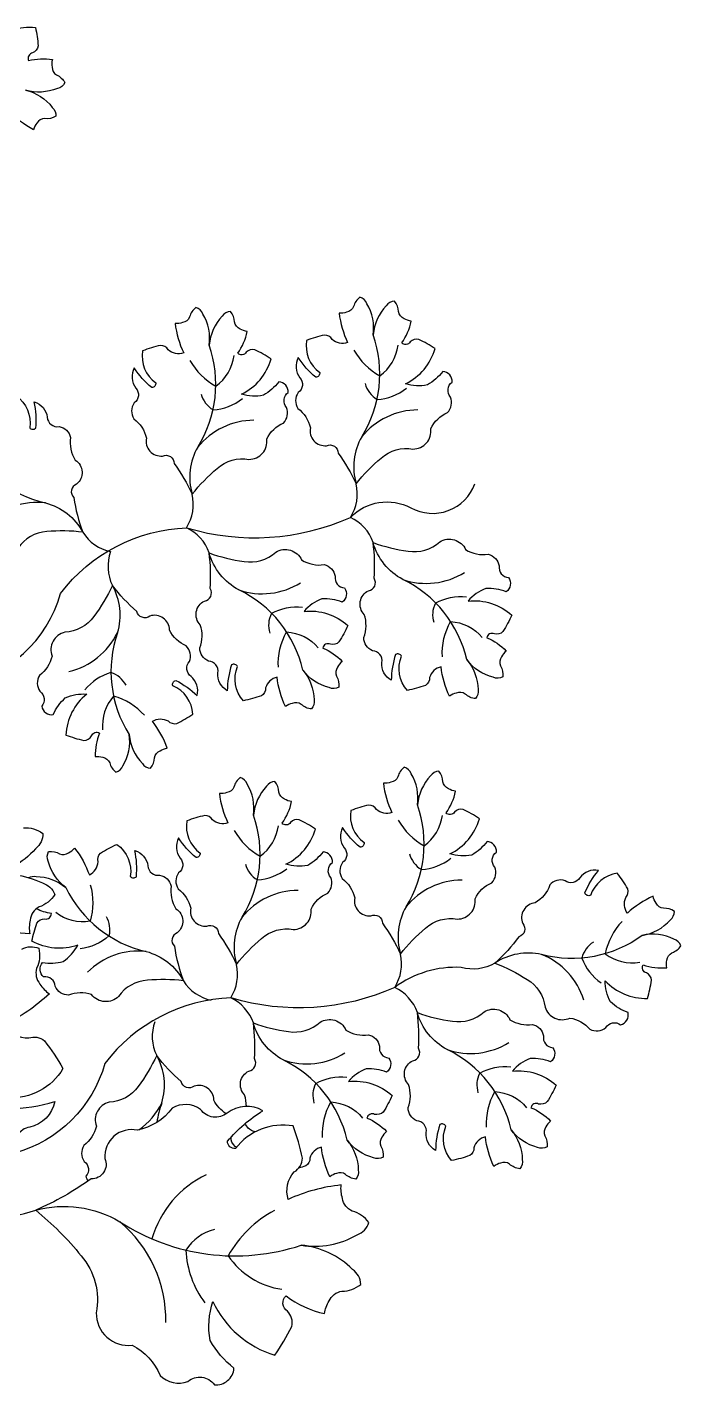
# Model space of a CAD drawing. Extents: x 4.904 to 5.601, y 6.433 to 7.074.
# Drawn here: x 5.355 to 5.601, y 6.494 to 7.005 of the extents above; entities that cross this region are included whole.
import ezdxf

# ---------------------------------------------------------------- set-up
doc = ezdxf.new("R2010")
doc.units = 0
doc.header["$MEASUREMENT"] = 0
doc.layers.add('62', color=62, linetype='CONTINUOUS')
doc.layers.add('63', color=63, linetype='CONTINUOUS')

msp = doc.modelspace()

# ---------------------------------------------------------------- linework, layer by layer
at = {"layer": '62'}
for points in [[(5.416387197423318, 6.879825803811905, 0.1413864367129372), (5.426112653453586, 6.870199914250302, 0.210122964771746), (5.432972543823977, 6.88166146509172, 0.210122964771746)], [(5.478117921818499, 6.883721065812799, 0.1413864367129372), (5.487843377848769, 6.874095176251197, 0.210122964771746), (5.494703268219159, 6.885556727092616, 0.210122964771746)], [(5.482324922075941, 6.871131245121413, 0.1876286218963192), (5.486802932164649, 6.865191099043564, 0.1520058651265381), (5.497849051687361, 6.86939866276478)], [(5.420594197680758, 6.867235983120517, 0.1876286218963192), (5.425072207769468, 6.86129583704267, 0.1520058651265381), (5.43611832729218, 6.865503400763886)], [(5.331802743164723, 6.850297063821381, 0.2279428046577942), (5.361987586441734, 6.826295160896455, -0.2043996860364329), (5.376056418072784, 6.815259831507951, 0.2049975904848279), (5.386498459587349, 6.807939789861296, 0.2049975904848279)], [(5.223272512709995, 6.728742770381338, -0.1841083703680773), (5.265561648324142, 6.746365554288662, 0.09065442908466861), (5.330015665866638, 6.757629160076791, 0.2835782542006574), (5.367689563076813, 6.792240410131946, -0.2251438523393833), (5.415242184739243, 6.816882673275372, 0.1802530025354734), (5.476758811492463, 6.820829346102707, -0.3316125768266109), (5.499505665291577, 6.82443995773438, 0.4605227219911265), (5.523620320057605, 6.833427317956346, 0.4605227219911265)], [(5.520568774035308, 6.767290133983845, 0.2279428046577942), (5.496531806753612, 6.797447062069676, -0.2043996860364329), (5.485294431648815, 6.811355042474094, 0.2049975904848279), (5.476758811492464, 6.82082934610271, 0.2049975904848279)], [(5.458838049640125, 6.76339487198295, 0.2279428046577942), (5.434801082358429, 6.79355180006878, -0.2043996860364329), (5.423563707253631, 6.8074597804732, 0.2049975904848279), (5.415028087097282, 6.816934084101814, 0.2049975904848279)], [(5.508243295202297, 6.781206247821017, -0.1876286218963192), (5.508872847005893, 6.788618506202059, -0.1520058651265381), (5.520463879163921, 6.790935470269479)], [(5.446512570807116, 6.777310985820123, -0.1876286218963192), (5.447142122610711, 6.784723244201165, -0.1520058651265381), (5.45873315476874, 6.787040208268585)], [(5.511382341553861, 6.768308619193625, -0.1413864367129372), (5.514492711452498, 6.781634077682641, -0.210122964771746), (5.526400479974626, 6.775581781225293, -0.210122964771746)], [(5.449651617158679, 6.76441335719273, -0.1413864367129372), (5.452761987057316, 6.777738815681746, -0.210122964771746), (5.464669755579443, 6.771686519224398, -0.210122964771746)], [(5.392348794100298, 6.757670154712412, 0.1876286218963192), (5.386653278774962, 6.762455446235362, 0.1520058651265381), (5.376831310245741, 6.755879027514726)], [(5.399270673621781, 6.746343636266857, 0.1413864367129372), (5.387635093184275, 6.753544713459278, 0.210122964771746), (5.383518771417907, 6.740837190541734, 0.210122964771746)], [(5.494793865499456, 6.706867253309583, 0.1413864367129372), (5.504519321529726, 6.697241363747981, 0.210122964771746), (5.511379211900116, 6.708702914589399, 0.210122964771746)], [(5.433063141104275, 6.702971991308689, 0.1413864367129372), (5.442788597134543, 6.693346101747085, 0.210122964771746), (5.449648487504934, 6.704807652588504, 0.210122964771746)], [(5.499000865756898, 6.694277432618197, 0.1876286218963192), (5.503478875845606, 6.688337286540348, 0.1520058651265381), (5.514524995368318, 6.692544850261564)], [(5.437270141361715, 6.690382170617301, 0.1876286218963192), (5.441748151450424, 6.684442024539454, 0.1520058651265381), (5.452794270973137, 6.68864958826067)], [(5.378860838138341, 6.682573375829461, -0.1413864367129372), (5.378816416969846, 6.668889799118357, -0.210122964771746), (5.365855046406979, 6.672119058587069, -0.210122964771746)], [(5.369679856554114, 6.681506871723133, 0.2279428046577942), (5.399864699831125, 6.657504968798206, -0.2043996860364329), (5.413933531462175, 6.646469639409702, 0.2049975904848279), (5.42437557297674, 6.639149597763047, 0.2049975904848279)], [(5.384810929525201, 6.670707506763295, -0.1876286218963192), (5.385858802273013, 6.663342734364562, -0.1520058651265381), (5.375082020908714, 6.65848667295595)], [(5.579014344745428, 6.668778066227572, 0.1413864367129372), (5.5726906798526, 6.656643260618414, 0.210122964771746), (5.585667091805582, 6.653474984050517, 0.210122964771746)], [(5.586646386282802, 6.663564641649571, -0.2279428046577928), (5.548762461061111, 6.656351853182367, 0.2043996860364349), (5.531175711884834, 6.653124350806482, -0.2049975904848281), (5.518527424471969, 6.651499522747193, 0.1730102318134612), (5.49343475517342, 6.643975533599494, 0.1730102318134612)], [(5.568228954391492, 6.661039992105378, 0.1876286218963192), (5.563876578528316, 6.655007187274586, 0.1520058651265381), (5.571159211206142, 6.645696783939714)], [(5.49343475517342, 6.643975533599494, -0.1802530025354734), (5.431918128420199, 6.640028860772156, 0.2251438523393833), (5.38436550675777, 6.61538659762873, -0.2626849896690132), (5.350381071132896, 6.581636454637342, -0.09065442908466861)], [(5.537244717716264, 6.590436321480629, 0.2279428046577942), (5.513207750434568, 6.620593249566459, -0.2043996860364329), (5.501970375329772, 6.634501229970878, 0.2049975904848279), (5.49343475517342, 6.643975533599494, 0.2049975904848279)], [(5.475513993321082, 6.586541059479734, 0.2279428046577942), (5.451477026039385, 6.616697987565564, -0.2043996860364329), (5.440239650934588, 6.630605967969983, 0.2049975904848279), (5.431704030778238, 6.640080271598598, 0.2049975904848279)], [(5.463188514488073, 6.600457173316907, -0.1876286218963192), (5.463818066291668, 6.607869431697948, -0.1520058651265381), (5.475409098449696, 6.610186395765369)], [(5.524919238883254, 6.604352435317801, -0.1876286218963192), (5.52554879068685, 6.611764693698842, -0.1520058651265381), (5.537139822844877, 6.614081657766262)], [(5.528058285234818, 6.591454806690409, -0.1413864367129372), (5.531168655133454, 6.604780265179425, -0.210122964771746), (5.543076423655583, 6.598727968722077, -0.210122964771746)], [(5.466327560839636, 6.587559544689514, -0.1413864367129372), (5.469437930738272, 6.60088500317853, -0.210122964771746), (5.4813456992604, 6.594832706721181, -0.210122964771746)], [(5.358309205145781, 6.560146440933713, -0.2043996860364353), (5.389945943944828, 6.555833457178367, 0.2279428046577944), (5.458240126500584, 6.546984562808055, 0.2279428046577944)], [(5.425585156732559, 6.552952487740199, 0.1876286218963192), (5.414842271984443, 6.545138999480566, 0.152005865126538), (5.422016635095328, 6.525287920390205)]]:
    msp.add_lwpolyline(points, format="xyb", dxfattribs=at)
for centre, radius, start, end in [((5.443354858293568, 6.874780854166062), 0.04449380323614033, 327.9177198043942, 19.28079057527282), ((5.381624133898385, 6.870885592165166), 0.04449380323614033, 327.9177198043942, 19.28079057527282), ((5.502133507192571, 6.834168872434888), 0.02706773419064479, 90.01600102915626, 141.1485100938255), ((5.440402782797388, 6.830273610433992), 0.02706773419064479, 90.01600102915626, 141.1485100938255), ((5.50080737373875, 6.839796456851555), 0.0227831590405553, 150.114544286388, 196.3230004717691), ((5.439076649343568, 6.83590119485066), 0.0227831590405553, 150.114544286388, 196.3230004717691), ((5.463172609887245, 6.829662482348683), 0.01620522045507504, 326.9698917134422, 13.30986666352158), ((5.359139579496014, 6.799377674188881), 0.02706773419064479, 83.96028596669136, 135.0927950313617), ((5.401441885492063, 6.825767220347788), 0.01620522045507504, 326.9698917134422, 13.30986666352158), ((5.401718863582515, 6.802376654754045), 0.01620522045507504, 159.9223847756042, 206.2623597256836), ((5.505340717980629, 6.823041305899292), 0.02706773419064479, 251.0077929045293, 302.1403019691997), ((5.367313129522901, 6.78406495485473), 0.0227831590405553, 343.06703734855, 29.27549353393115), ((5.443609993585446, 6.819146043898396), 0.02706773419064479, 251.0077929045293, 302.1403019691997), ((5.364759353798862, 6.789252108781055), 0.02706773419064479, 282.9684940913183, 334.1010031559875), ((5.431145347862455, 6.762848275371601), 0.04449380323614033, 160.8702128665562, 212.2332836374349), ((5.460030801974525, 6.697927041662846), 0.04449380323614033, 327.9177198043942, 19.28079057527282), ((5.398300077579342, 6.69403177966195), 0.04449380323614033, 327.9177198043942, 19.28079057527282), ((5.518809450873528, 6.657315059931672), 0.02706773419064479, 90.01600102915626, 141.1485100938255), ((5.457078726478345, 6.653419797930776), 0.02706773419064479, 90.01600102915626, 141.1485100938255), ((5.517483317419707, 6.662942644348339), 0.0227831590405553, 150.114544286388, 196.3230004717691), ((5.455752593024525, 6.659047382347444), 0.0227831590405553, 150.114544286388, 196.3230004717691), ((5.397016692885405, 6.630587482090632), 0.02706773419064479, 83.96028596669136, 135.0927950313617), ((5.479848553568202, 6.652808669845466), 0.01620522045507504, 326.9698917134422, 13.30986666352158), ((5.538766934840434, 6.631197297138042), 0.02706773419064479, 17.19637734170638, 68.32888640637562), ((5.41811782917302, 6.648913407844572), 0.01620522045507504, 326.9698917134422, 13.30986666352158), ((5.418394807263471, 6.625522842250829), 0.01620522045507504, 159.9223847756042, 206.2623597256836), ((5.522016661661586, 6.646187493396076), 0.02706773419064479, 251.0077929045293, 302.1403019691997), ((5.383989073203858, 6.607211142351514), 0.0227831590405553, 343.06703734855, 29.27549353393115), ((5.460285937266403, 6.64229223139518), 0.02706773419064479, 251.0077929045293, 302.1403019691997), ((5.381435297479818, 6.612398296277838), 0.02706773419064479, 305.4219098812198, 334.1010031559875), ((5.447821291543412, 6.585994462868385), 0.04449380323614033, 160.8702128665562, 170.6487373789969), ((5.320381546897852, 6.68575239745018), 0.1312073304834304, 227.030456244267, 286.80208358854), ((5.438824157886279, 6.53893491077609), 0.03819184389933927, 115.3011106397782, 164.1678200306802), ((5.46902977732876, 6.521246127016537), 0.04406990546715955, 118.2178321216565, 150.4078539412012), ((5.358984418516858, 6.518716354208301), 0.04833523962615141, 359.0340486382894, 50.16655770295979), ((5.455163216735267, 6.559743438067594), 0.02963262972257164, 214.383913145749, 261.850020102393)]:
    msp.add_arc(centre, radius, start, end, dxfattribs=at)
at = {"layer": '63'}
for points in [[(5.341845449486263, 6.999676470474559, -0.2129696122085104), (5.358237345144927, 7.005149290388579, -0.03433418913963267), (5.359238440025718, 6.998178568217154, -0.263361124047625), (5.357145486058494, 6.995542801683964, 0.4961733732722903), (5.355660516522513, 6.992695973147471, -0.105188829234163), (5.36457772588718, 6.993041321231229, 0.1018354407082667), (5.364460337625711, 6.990201502600365, 0.2548810045278109), (5.366143603987589, 6.987258064332628, -0.1744881383592944), (5.369277707976373, 6.984411872749006, -0.2361518438993939), (5.366485113222033, 6.982177833219405, -0.172045804718615), (5.354509347026557, 6.981600461890355, -0.1720458047186181), (5.364565627821933, 6.975071790495281, -0.2361518438993874), (5.365853568481712, 6.971735516085301, -0.174488138359288), (5.361712657766843, 6.970854452639984, 0.2548810045278096), (5.358776297938959, 6.969158868539386, 0.1018354407082642), (5.357447865398513, 6.966646177383351, -0.08115707204633878), (5.348295906053433, 6.973718865341725, 0.2683901017028241)], [(5.3509990044461, 6.866592275437856, -0.2816703646801006), (5.356047897977347, 6.854540777277344, 0.447648090788793), (5.358341217721385, 6.854407291182515, 0.08047336285184804), (5.35774328230799, 6.864245297358637, -0.299054732626132), (5.362670048450264, 6.858478043209979, 0.4445358973400594), (5.367085784077505, 6.854993407197489, -0.3028472262875131), (5.371442242119105, 6.850873815008142, 0.1775881189196616), (5.373212346785431, 6.842383285191452, -0.5077713489282268), (5.373705174872701, 6.833303202180826, 0.5541101838924969), (5.372658544432579, 6.82826116659685, 0.05360560279891149), (5.376056418072784, 6.815259831507951, 0.05303807838268959), (5.362476022614876, 6.815455605879708, 0.2299676780149515), (5.351657452533247, 6.809380001185729, -0.453009155801419)], [(5.35371326417967, 6.704022248360698, -0.1744881383592944), (5.360981707718678, 6.701942952028515, -0.2361518438993939), (5.358276617050966, 6.696158024498635, -0.172045804718615), (5.339558062438745, 6.685765256137297, -0.1720458047186181), (5.360821422882743, 6.683262572854955, -0.2361518438993874), (5.365521346391829, 6.678938960816938, -0.174488138359288), (5.359587702079675, 6.674254346649941, 0.2548810045278096), (5.356226706598808, 6.669217904914926, 0.1018354407082642), (5.356086272260385, 6.664144412784899, -0.05521114289692754), (5.342138992685034, 6.666218500446256, 0.2683901017028241)], [(5.355674086481002, 6.685268379764596, -0.1823380578218932), (5.358457857692478, 6.685728136364173, -0.172045804718615), (5.369679856554114, 6.681506871723133, -0.1720458047186181), (5.363039057214189, 6.691489462456359, -0.2361518438993874), (5.363180445641077, 6.695062910006632, -0.174488138359288), (5.367331070206619, 6.694228805661178, 0.2548810045278096), (5.370699151557704, 6.694620267656124, 0.1018354407082642), (5.372915443909283, 6.696399705228073, -0.08115707204633878), (5.378510305571916, 6.686276524019255, 0.2683901017028241), (5.381791103723122, 6.69122337856404, -0.2633611240475965), (5.382670983212635, 6.694471998826604, -0.03433418913963283), (5.388876117835491, 6.697802083339607, -0.2816703646801006), (5.393925011366738, 6.685750585179095, 0.447648090788793), (5.396218331110776, 6.685617099084266, 0.08047336285184804)], [(5.396218331110776, 6.685617099084266, 0.08047336285184804), (5.395620395697382, 6.695455105260388, -0.299054732626132), (5.400547161839655, 6.689687851111731, 0.4445358973400594), (5.404962897466897, 6.68620321509924, -0.3028472262875131), (5.409319355508496, 6.682083622909893, 0.1775881189196616), (5.411089460174822, 6.673593093093203, -0.5077713489282268), (5.411582288262093, 6.664513010082577, 0.5541101838924969), (5.41053565782197, 6.659470974498601, 0.05360560279891149), (5.413933531462175, 6.646469639409702, 0.05303807838268959), (5.400353136004267, 6.646665413781459, 0.2299676780149515), (5.389534565922638, 6.64058980908748, -0.453009155801419), (5.37936397734257, 6.641261014223122, 0.1775881189196565), (5.370692934509312, 6.641072909779657, -0.3028472262875298), (5.365697832592219, 6.64438934209656, 0.4445358973400413), (5.361308011572223, 6.647906568373278, -0.4200628682774436), (5.360934121418216, 6.653293681683087, 0.1027662192553072), (5.368637755852843, 6.653765743840557, 0.1249756271620583), (5.374132991945153, 6.659890073337702, -0.2129696122085104), (5.356915073920406, 6.661369701665662, -0.03433418913963267), (5.358761693835617, 6.668165520486107, -0.263361124047625), (5.361728593285393, 6.669754617456499, 0.4961733732722903), (5.364221141166142, 6.671778665949285, -0.07000139340616839), (5.358511857269687, 6.673541129446726, 0.1018354407082667)], [(5.353096138801984, 6.658355088171694, -0.2361518438993757), (5.359473511933012, 6.658689773089458, -0.1744881383592802), (5.358671098239407, 6.651172467921974, 0.2548810045278265), (5.3599195967035, 6.645247665177767, 0.1018354407082649), (5.363447236284548, 6.641598582665261, -0.08115707204633917), (5.346364176523579, 6.629989641195737, 0.2683901017028146), (5.355698604003575, 6.624967192677454, -0.263361124047613), (5.361619503459194, 6.623935441435029, -0.034334189139631), (5.368558678668981, 6.613447863217406, -0.2816703646801013), (5.34795720436278, 6.602493471943595, 0.4476480907887236)], [(5.437612973534335, 6.599194007320834, 0.08789902130899625), (5.436931824045376, 6.603535157814401, -0.5077713489282268), (5.438486773087548, 6.612494673453079, 0.5541101838924969), (5.440636910686737, 6.617173825770841, 0.05360560279891149), (5.440239650934588, 6.630605967969983, 0.05303807838268959), (5.453430628716067, 6.627371223224818, 0.2299676780149515), (5.465335738512682, 6.630867334169738, -0.453009155801419), (5.475097103181279, 6.627933540004193, 0.1775881189196565), (5.483589684464418, 6.626173304154332, -0.3028472262875298), (5.487714336909843, 6.621821636809602, 0.4445358973400413), (5.491204102499128, 6.617409953978633, -0.4200628682774436), (5.490360995338303, 6.612076104151786, 0.1027662192553072), (5.482747560799552, 6.613342769343163, 0.1249756271620583), (5.476019418078113, 6.608605984883239, -0.2129696122085104), (5.492467599231795, 6.603304726746581, -0.03433418913963267), (5.48914472852206, 6.597095726118627, -0.263361124047625), (5.485897133041841, 6.596212071704693, 0.4961733732722903), (5.483014328475197, 6.594798209947126, -0.105188829234163), (5.490403056396311, 6.589793952973308, 0.1018354407082667), (5.488626195782086, 6.587575594071384, 0.2548810045278109), (5.48823864840681, 6.584207060041137, -0.1744881383592944), (5.489077576009277, 6.580057407667624, -0.2361518438993939), (5.485504295192734, 6.579911866306085, -0.172045804718615), (5.475513993321082, 6.586541059479734, -0.1720458047186181), (5.479748297222272, 6.575323974114424, -0.2361518438993874), (5.478809542722419, 6.571873139712309, -0.174488138359288), (5.474951484330165, 6.573616355070531, 0.2548810045278096), (5.471581356108245, 6.573989785450699, 0.1018354407082642), (5.469022605937909, 6.572752390030496, -0.08115707204633878), (5.465839139517342, 6.583872049034246, 0.2683901017028241), (5.461533013985881, 6.579786429215479, -0.2633611240475965), (5.459947366193803, 6.576817684934493, -0.01359188383691224), (5.457288054248169, 6.575971858757351, -0.2816703646801006)], [(5.430014083103003, 6.596454615597763, -0.140065914486193), (5.425375141054883, 6.601590174170587, 0.5077713489282268), (5.417930363155525, 6.606811866332396, -0.5541101838924969), (5.413097938971365, 6.608590976956441, -0.05360560279891149), (5.403862333238393, 6.618352321439336, -0.05303807838268959), (5.396844280664594, 6.606724234474185, -0.2299676780149515), (5.385965283339204, 6.600757506040376, 0.453009155801419), (5.381154516285275, 6.591771522023477, -0.1775881189196565), (5.376407804098347, 6.584512659129588, 0.3028472262875298), (5.376579708641031, 6.578519311542224, -0.4445358973400413), (5.377242210583234, 6.572933391703396, 0.132420092724567), (5.37803037593035, 6.571129917577768, -0.1027662192553072)], [(5.348095981483635, 6.598393674810922, 0.08047336285184782), (5.365491520764281, 6.601070478465288, -0.2990547326261498), (5.356044445629804, 6.591363956793132, 0.4445358973400735), (5.350572428355109, 6.582940514626685, -0.302847226287535)], [(5.441060543757624, 6.589683057295198, 0.06645151050785239), (5.440076032482494, 6.589872658009269, -0.1966975875028096), (5.437177261112545, 6.59276233091279, 0.1775881189196616)], [(5.433868225511164, 6.5837661164689, 0.01988486331478412), (5.433456385212943, 6.584129510302325, -0.2768544380593153), (5.431913534859094, 6.587707936664986, 0.3028472262875131)]]:
    msp.add_lwpolyline(points, format="xyb", dxfattribs=at)
for points in [[(5.46371132842128, 6.873572327949046, -0.08047336285184804), (5.457163611286323, 6.880939233174487, 0.299054732626132), (5.457772283722083, 6.873378561054772, -0.4445358973400594), (5.457124505795861, 6.867790914588905, 0.3028472262875131), (5.45696839734287, 6.861797134760979, -0.1775881189196616), (5.461734223808296, 6.854550807056594, 0.5077713489282268), (5.467819172487423, 6.847793278915635, -0.5541101838924969), (5.472129866344376, 6.844976281120131, -0.05360560279891149), (5.47894254584474, 6.833393204784633, -0.05303807838268959), (5.488388388010687, 6.843152381705554, -0.2299676780149515), (5.500327983695458, 6.846528842262527, 0.453009155801419), (5.5070304928844, 6.854207889011395, -0.1775881189196565), (5.51328345476175, 6.860218116532735, 0.3028472262875298), (5.514459291477801, 6.86609750208668, -0.4445358973400413), (5.515065691323927, 6.871689790392538, 0.4200628682774436), (5.511513078392356, 6.875756696466992, -0.1027662192553072), (5.505741708062538, 6.870632234475819, -0.1249756271620583), (5.497524604575706, 6.871061468428989, 0.2129696122085104), (5.508628130900682, 6.884303738032288, 0.03433418913963267), (5.502510369649337, 6.887791739727113, 0.263361124047625), (5.499290649453061, 6.886811370723071, -0.4961733732722903), (5.496097568335882, 6.886474027843954, 0.105188829234163), (5.499689440856801, 6.894643136727162, -0.1018354407082667), (5.49700447300774, 6.895575497982058, -0.2548810045278109), (5.494883538214192, 6.898221031970222, 0.1744881383592944), (5.493385201090253, 6.902180627935244, 0.2361518438993939), (5.490282602384761, 6.90040203316564, 0.172045804718615), (5.485353080161259, 6.889472616700506, 0.1720458047186181), (5.482967761030634, 6.901222620371374, 0.2361518438993874), (5.480336371869377, 6.903644460408169, 0.174488138359288), (5.477997935097981, 6.900115278093611, -0.2548810045278096), (5.475343537969103, 6.898005446260689, -0.1018354407082642), (5.472518721897973, 6.897691178819779, 0.08115707204633878), (5.475741826019705, 6.886582944278186, -0.2683901017028241), (5.469921770498779, 6.887749974753169, 0.2633611240475965), (5.466999305109832, 6.889419381107778, 0.03433418913963283), (5.460260759450893, 6.887373614514555, 0.2816703646801006), (5.465235300243193, 6.875291235704549, -0.447648090788793)], [(5.401980604026098, 6.869677065948149, -0.08047336285184804), (5.395432886891141, 6.877043971173591, 0.299054732626132), (5.3960415593269, 6.869483299053877, -0.4445358973400594), (5.395393781400677, 6.86389565258801, 0.3028472262875131), (5.395237672947689, 6.857901872760085, -0.1775881189196616), (5.400003499413114, 6.8506555450557, 0.5077713489282268), (5.406088448092242, 6.843898016914741, -0.5541101838924969), (5.410399141949195, 6.841081019119237, -0.05360560279891149), (5.417211821449558, 6.829497942783736, -0.05303807838268959), (5.426657663615504, 6.839257119704659, -0.2299676780149515), (5.438597259300275, 6.842633580261632, 0.453009155801419), (5.445299768489219, 6.850312627010501, -0.1775881189196565), (5.451552730366568, 6.85632285453184, 0.3028472262875298), (5.452728567082619, 6.862202240085784, -0.4445358973400413), (5.453334966928745, 6.867794528391642, 0.4200628682774436), (5.449782353997173, 6.871861434466096, -0.1027662192553072), (5.444010983667356, 6.866736972474923, -0.1249756271620583), (5.435793880180524, 6.867166206428093, 0.2129696122085104), (5.446897406505499, 6.880408476031392, 0.03433418913963267), (5.440779645254155, 6.883896477726219, 0.263361124047625), (5.437559925057879, 6.882916108722176, -0.4961733732722903), (5.434366843940699, 6.882578765843057, 0.105188829234163), (5.43795871646162, 6.890747874726268, -0.1018354407082667), (5.435273748612557, 6.891680235981163, -0.2548810045278109), (5.43315281381901, 6.894325769969329, 0.1744881383592944), (5.431654476695071, 6.898285365934349, 0.2361518438993939), (5.428551877989579, 6.896506771164745, 0.172045804718615), (5.423622355766077, 6.885577354699611, 0.1720458047186181), (5.421237036635451, 6.897327358370478, 0.2361518438993874), (5.418605647474195, 6.899749198407274, 0.174488138359288), (5.4162672107028, 6.896220016092717, -0.2548810045278096), (5.413612813573922, 6.894110184259795, -0.1018354407082642), (5.410787997502791, 6.893795916818885, 0.08115707204633878), (5.414011101624523, 6.882687682277291, -0.2683901017028241), (5.408191046103597, 6.883854712752275, 0.2633611240475965), (5.405268580714651, 6.885524119106885, 0.03433418913963283), (5.398530035055711, 6.88347835251366, 0.2816703646801006), (5.403504575848012, 6.871395973703654, -0.447648090788793)], [(5.493784258826301, 6.769232901538973, 0.08047336285184804), (5.492161859556072, 6.759511188064074, -0.299054732626132), (5.488653138910486, 6.766236002148279, 0.4445358973400594), (5.48513081319672, 6.77062173251338, -0.3028472262875131), (5.481808577854886, 6.775612976727824, 0.1775881189196616), (5.481986604759602, 6.784284232318513, -0.5077713489282268), (5.483541553801775, 6.79324374795719, 0.5541101838924969), (5.485691691400962, 6.797922900274951, 0.05360560279891149), (5.485294431648815, 6.811355042474094, 0.05303807838268959), (5.498485409430292, 6.808120297728928, 0.2299676780149515), (5.510390519226907, 6.81161640867385, -0.453009155801419), (5.520151883895504, 6.808682614508306, 0.1775881189196565), (5.528644465178642, 6.806922378658443, -0.3028472262875298), (5.532769117624068, 6.802570711313713, 0.4445358973400413), (5.536258883213353, 6.798159028482744, -0.4200628682774436), (5.535415776052529, 6.792825178655898, 0.1027662192553072), (5.527802341513778, 6.794091843847275, 0.1249756271620583), (5.521074198792339, 6.789355059387351, -0.2129696122085104), (5.537522379946021, 6.784053801250693, -0.03433418913963267), (5.534199509236285, 6.777844800622739, -0.263361124047625), (5.530951913756066, 6.776961146208805, 0.4961733732722903), (5.528069109189422, 6.775547284451237, -0.105188829234163), (5.535457837110537, 6.77054302747742, 0.1018354407082667), (5.533680976496311, 6.768324668575494, 0.2548810045278109), (5.533293429121036, 6.764956134545249, -0.1744881383592944), (5.534132356723504, 6.760806482171736, -0.2361518438993939), (5.530559075906959, 6.760660940810195, -0.172045804718615), (5.520568774035308, 6.767290133983845, -0.1720458047186181), (5.524803077936498, 6.756073048618536, -0.2361518438993874), (5.523864323436645, 6.752622214216422, -0.174488138359288), (5.52000626504439, 6.754365429574641, 0.2548810045278096), (5.516636136822469, 6.754738859954809, 0.1018354407082642), (5.514077386652135, 6.753501464534608, -0.08115707204633878), (5.510893920231567, 6.764621123538356, 0.2683901017028241), (5.506587794700105, 6.760535503719589, -0.2633611240475965), (5.505002146908029, 6.757566759438605, -0.03433418913963283), (5.498208478802954, 6.755712242728069, -0.2816703646801006), (5.495989307928917, 6.768588780090052, 0.447648090788793)], [(5.432053534431119, 6.765337639538077, 0.08047336285184804), (5.43043113516089, 6.755615926063181, -0.299054732626132), (5.426922414515304, 6.762340740147385, 0.4445358973400594), (5.423400088801538, 6.766726470512485, -0.3028472262875131), (5.420077853459704, 6.77171771472693, 0.1775881189196616), (5.42025588036442, 6.780388970317618, -0.5077713489282268), (5.421810829406591, 6.789348485956295, 0.5541101838924969), (5.42396096700578, 6.794027638274057, 0.05360560279891149), (5.423563707253631, 6.8074597804732, 0.05303807838268959), (5.43675468503511, 6.804225035728034, 0.2299676780149515), (5.448659794831725, 6.807721146672955, -0.453009155801419), (5.458421159500322, 6.804787352507409, 0.1775881189196565), (5.466913740783461, 6.803027116657549, -0.3028472262875298), (5.471038393228886, 6.798675449312818, 0.4445358973400413), (5.474528158818171, 6.794263766481849, -0.4200628682774436), (5.473685051657347, 6.788929916655002, 0.1027662192553072), (5.466071617118596, 6.790196581846379, 0.1249756271620583), (5.459343474397156, 6.785459797386455, -0.2129696122085104), (5.475791655550839, 6.780158539249797, -0.03433418913963267), (5.472468784841103, 6.773949538621843, -0.263361124047625), (5.469221189360884, 6.773065884207909, 0.4961733732722903), (5.46633838479424, 6.771652022450342, -0.105188829234163), (5.473727112715355, 6.766647765476525, 0.1018354407082667), (5.471950252101129, 6.7644294065746, 0.2548810045278109), (5.471562704725853, 6.761060872544353, -0.1744881383592944), (5.47240163232832, 6.75691122017084, -0.2361518438993939), (5.468828351511777, 6.756765678809301, -0.172045804718615), (5.458838049640125, 6.76339487198295, -0.1720458047186181), (5.463072353541316, 6.75217778661764, -0.2361518438993874), (5.462133599041462, 6.748726952215526, -0.174488138359288), (5.458275540649209, 6.750470167573747, 0.2548810045278096), (5.454905412427288, 6.750843597953915, 0.1018354407082642), (5.452346662256953, 6.749606202533712, -0.08115707204633878), (5.449163195836385, 6.760725861537463, 0.2683901017028241), (5.444857070304924, 6.756640241718695, -0.2633611240475965), (5.443271422512846, 6.753671497437709, -0.03433418913963283), (5.436477754407772, 6.751816980727175, -0.2816703646801006), (5.434258583533734, 6.764693518089157, 0.447648090788793)], [(5.411035939917611, 6.759463290322056, -0.08047336285184804), (5.419068299361242, 6.753751452259893, 0.299054732626132), (5.416780441531986, 6.760983322805541, -0.4445358973400594), (5.416159305292588, 6.766573993520342, 0.3028472262875131), (5.41496797751489, 6.772450259732897, -0.1775881189196616), (5.408699197373926, 6.778443986673803, 0.5077713489282268), (5.401254419474569, 6.783665678835612, -0.5541101838924969), (5.396421995290408, 6.785444789459657, -0.05360560279891149), (5.387186389557437, 6.795206133942552, -0.05303807838268959), (5.380168336983638, 6.783578046977401, -0.2299676780149515), (5.369289339658248, 6.777611318543592, 0.453009155801419), (5.364478572604318, 6.768625334526694, -0.1775881189196565), (5.35973186041739, 6.761366471632805, 0.3028472262875298), (5.359903764960074, 6.75537312404544, -0.4445358973400413), (5.360566266902278, 6.749787204206612, 0.4200628682774436), (5.364940056869751, 6.746620069068916, -0.1027662192553072), (5.36941596921511, 6.752907758219911, -0.1249756271620583), (5.377520208581683, 6.754331252438067, 0.2129696122085104), (5.36966736065953, 6.738937137308986, 0.03433418913963267), (5.376411274542287, 6.736909137285926, 0.263361124047625), (5.379329330054218, 6.738586240012554, -0.4961733732722903), (5.382365554138592, 6.739630706646032, 0.105188829234163), (5.380696121520561, 6.730864357184249, -0.1018354407082667), (5.383521756034412, 6.730557535649367, -0.2548810045278109), (5.386181704415348, 6.728454706818537, 0.1744881383592944), (5.388529434240255, 6.724931699720556, 0.2361518438993939), (5.391154431493267, 6.727360466383589, 0.172045804718615), (5.39350877515589, 6.739116715765878, 0.1720458047186181), (5.398467084782318, 6.72820032903451, 0.2361518438993874), (5.401574360206619, 6.726429917353761, 0.174488138359288), (5.403062256595154, 6.730393448441085, -0.2548810045278096), (5.405176211706892, 6.733044562973987, -0.1018354407082642), (5.407858712989209, 6.733983997234859, 0.08115707204633878), (5.402227782871314, 6.744087160146439, -0.2683901017028241), (5.408161336146315, 6.744254348450301, 0.2633611240475965), (5.411383628927292, 6.7432824684371, 0.03433418913963283), (5.41749217628889, 6.746786581403694, 0.2816703646801006), (5.409936024927202, 6.757446530296725, -0.447648090788793)], [(5.418656547707055, 6.692823253444933, -0.08047336285184804), (5.412108830572097, 6.700190158670375, 0.299054732626132), (5.412717503007856, 6.69262948655066, -0.4445358973400594), (5.412069725081634, 6.687041840084794, 0.3028472262875131), (5.411913616628645, 6.681048060256868, -0.1775881189196616), (5.416679443094071, 6.673801732552484, 0.5077713489282268), (5.422764391773199, 6.667044204411525, -0.5541101838924969), (5.427075085630152, 6.664227206616021, -0.05360560279891149), (5.433887765130515, 6.65264413028052, -0.05303807838268959), (5.44333360729646, 6.662403307201442, -0.2299676780149515), (5.455273202981232, 6.665779767758416, 0.453009155801419), (5.461975712170176, 6.673458814507285, -0.1775881189196565), (5.468228674047524, 6.679469042028623, 0.3028472262875298), (5.469404510763575, 6.685348427582568, -0.4445358973400413), (5.470010910609702, 6.690940715888426, 0.4200628682774436), (5.46645829767813, 6.69500762196288, -0.1027662192553072), (5.460686927348313, 6.689883159971707, -0.1249756271620583), (5.452469823861481, 6.690312393924877, 0.2129696122085104), (5.463573350186456, 6.703554663528176, 0.03433418913963267), (5.457455588935112, 6.707042665223002, 0.263361124047625), (5.454235868738836, 6.70606229621896, -0.4961733732722903), (5.451042787621656, 6.705724953339841, 0.105188829234163), (5.454634660142577, 6.713894062223051, -0.1018354407082667), (5.451949692293514, 6.714826423477946, -0.2548810045278109), (5.449828757499967, 6.717471957466112, 0.1744881383592944), (5.448330420376028, 6.721431553431133, 0.2361518438993939), (5.445227821670536, 6.719652958661529, 0.172045804718615), (5.440298299447034, 6.708723542196394, 0.1720458047186181), (5.437912980316407, 6.720473545867262, 0.2361518438993874), (5.435281591155152, 6.722895385904057, 0.174488138359288), (5.432943154383757, 6.719366203589501, -0.2548810045278096), (5.430288757254878, 6.717256371756579, -0.1018354407082642), (5.427463941183747, 6.716942104315669, 0.08115707204633878), (5.43068704530548, 6.705833869774075, -0.2683901017028241), (5.424866989784554, 6.707000900249059, 0.2633611240475965), (5.421944524395608, 6.708670306603668, 0.03433418913963283), (5.415205978736668, 6.706624540010444, 0.2816703646801006), (5.420180519528969, 6.694542161200438, -0.447648090788793)], [(5.480387272102237, 6.69671851544583, -0.08047336285184804), (5.47383955496728, 6.704085420671271, 0.299054732626132), (5.474448227403039, 6.696524748551556, -0.4445358973400594), (5.473800449476817, 6.690937102085689, 0.3028472262875131), (5.473644341023826, 6.684943322257762, -0.1775881189196616), (5.478410167489253, 6.677696994553378, 0.5077713489282268), (5.48449511616838, 6.670939466412419, -0.5541101838924969), (5.488805810025333, 6.668122468616914, -0.05360560279891149), (5.495618489525697, 6.656539392281417, -0.05303807838268959), (5.505064331691644, 6.666298569202338, -0.2299676780149515), (5.517003927376415, 6.669675029759311, 0.453009155801419), (5.523706436565357, 6.677354076508179, -0.1775881189196565), (5.529959398442707, 6.683364304029519, 0.3028472262875298), (5.531135235158758, 6.689243689583463, -0.4445358973400413), (5.531741635004884, 6.694835977889322, 0.4200628682774436), (5.528189022073312, 6.698902883963775, -0.1027662192553072), (5.522417651743495, 6.693778421972603, -0.1249756271620583), (5.514200548256663, 6.694207655925773, 0.2129696122085104), (5.525304074581639, 6.707449925529072, 0.03433418913963267), (5.519186313330294, 6.710937927223897, 0.263361124047625), (5.515966593134018, 6.709957558219855, -0.4961733732722903), (5.512773512016839, 6.709620215340737, 0.105188829234163), (5.516365384537758, 6.717789324223946, -0.1018354407082667), (5.513680416688697, 6.718721685478842, -0.2548810045278109), (5.511559481895149, 6.721367219467006, 0.1744881383592944), (5.51006114477121, 6.725326815432028, 0.2361518438993939), (5.506958546065718, 6.723548220662424, 0.172045804718615), (5.502029023842216, 6.71261880419729, 0.1720458047186181), (5.49964370471159, 6.724368807868157, 0.2361518438993874), (5.497012315550334, 6.726790647904953, 0.174488138359288), (5.494673878778938, 6.723261465590395, -0.2548810045278096), (5.492019481650059, 6.721151633757473, -0.1018354407082642), (5.489194665578929, 6.720837366316562, 0.08115707204633878), (5.492417769700662, 6.70972913177497, -0.2683901017028241), (5.486597714179736, 6.710896162249953, 0.2633611240475965), (5.483675248790789, 6.712565568604562, 0.03433418913963283), (5.47693670313185, 6.710519802011339, 0.2816703646801006), (5.48191124392415, 6.698437423201333, -0.447648090788793)], [(5.565063015942392, 6.679544088620709, -0.08047336285184804), (5.570167136538257, 6.687975686643796, 0.299054732626132), (5.563123614925019, 6.685160895653375, -0.4445358973400594), (5.557593950364935, 6.684129285687272, 0.3028472262875131), (5.551821504029567, 6.682507980725195, -0.1775881189196616), (5.546306244351976, 6.675814380962241, 0.5077713489282268), (5.541647617241814, 6.668004900796959, -0.5541101838924969), (5.540229611479004, 6.663054464678304, -0.05360560279891149), (5.531175711884836, 6.653124350806482, -0.05303807838268959), (5.543289551191431, 6.646982660025287, -0.2299676780149515), (5.550042080622528, 6.636573155844455, 0.453009155801419), (5.559358277996003, 6.632437958763589, -0.1775881189196565), (5.566947331879788, 6.628239312761973, 0.3028472262875298), (5.572911696464062, 6.628852600280679, -0.4445358973400413), (5.578433573450767, 6.629925113130444, 0.4200628682774436), (5.581269638656513, 6.634520493180968, -0.1027662192553072), (5.574669079999324, 6.638520674626337, -0.1249756271620583), (5.57265198632816, 6.646497915040265, 0.2129696122085104), (5.588583149436824, 6.639801345537822, 0.03433418913963267), (5.590108445520583, 6.646676418658046, 0.263361124047625), (5.588220777293675, 6.64946289137306, -0.4961733732722903), (5.586955311773337, 6.652413851260252, 0.105188829234163), (5.595820881996886, 6.651395247920591, -0.1018354407082667), (5.595918552815758, 6.654235813052965, -0.2548810045278109), (5.597819558454811, 6.657043550939824, 0.1744881383592944), (5.601159895510616, 6.65964462046923, 0.2361518438993939), (5.59854421412839, 6.66208341709635, 0.172045804718615), (5.586646386282801, 6.663564641649572, 0.1720458047186181), (5.597167522322765, 6.669314252945034, 0.2361518438993874), (5.598704036881333, 6.672543593604225, 0.174488138359288), (5.594641598699059, 6.673735235479288, -0.2548810045278096), (5.591841850352067, 6.675647988384011, -0.1018354407082642), (5.590707209077314, 6.678253931406749, 0.08115707204633878), (5.581046671806373, 6.671893483745826, -0.2683901017028241), (5.580442495940418, 6.67779856443276, 0.2633611240475965), (5.581174172375508, 6.681083738875729, 0.03433418913963283), (5.577229251378901, 6.68691732755527, 0.2816703646801006), (5.567155377416251, 6.678595849490204, -0.447648090788793)], [(5.510460202507257, 6.592379089035757, 0.08047336285184804), (5.508837803237029, 6.582657375560858, -0.299054732626132), (5.505329082591443, 6.589382189645063, 0.4445358973400594), (5.501806756877676, 6.593767920010164, -0.3028472262875131), (5.498484521535842, 6.598759164224608, 0.1775881189196616), (5.498662548440558, 6.607430419815297, -0.5077713489282268), (5.500217497482732, 6.616389935453974, 0.5541101838924969), (5.502367635081919, 6.621069087771735, 0.05360560279891149), (5.501970375329772, 6.634501229970878, 0.05303807838268959), (5.515161353111249, 6.631266485225712, 0.2299676780149515), (5.527066462907864, 6.634762596170634, -0.453009155801419), (5.53682782757646, 6.63182880200509, 0.1775881189196565), (5.545320408859599, 6.630068566155227, -0.3028472262875298), (5.549445061305025, 6.625716898810497, 0.4445358973400413), (5.55293482689431, 6.621305215979528, -0.4200628682774436), (5.552091719733486, 6.615971366152682, 0.1027662192553072), (5.544478285194735, 6.617238031344058, 0.1249756271620583), (5.537750142473295, 6.612501246884134, -0.2129696122085104), (5.554198323626978, 6.607199988747477, -0.03433418913963267), (5.550875452917242, 6.600990988119523, -0.263361124047625), (5.547627857437023, 6.600107333705589, 0.4961733732722903), (5.544745052870379, 6.598693471948021, -0.105188829234163), (5.552133780791494, 6.593689214974204, 0.1018354407082667), (5.550356920177268, 6.591470856072278, 0.2548810045278109), (5.549969372801993, 6.588102322042033, -0.1744881383592944), (5.55080830040446, 6.58395266966852, -0.2361518438993939), (5.547235019587916, 6.583807128306979, -0.172045804718615), (5.537244717716264, 6.590436321480629, -0.1720458047186181), (5.541479021617455, 6.579219236115319, -0.2361518438993874), (5.540540267117602, 6.575768401713206, -0.174488138359288), (5.536682208725346, 6.577511617071425, 0.2548810045278096), (5.533312080503426, 6.577885047451593, 0.1018354407082642), (5.530753330333091, 6.576647652031392, -0.08115707204633878), (5.527569863912523, 6.58776731103514, 0.2683901017028241), (5.523263738381062, 6.583681691216372, -0.2633611240475965), (5.521678090588986, 6.580712946935389, -0.03433418913963283), (5.51488442248391, 6.578858430224853, -0.2816703646801006), (5.512665251609874, 6.591734967586836, 0.447648090788793)], [(5.483696798154441, 6.555507959416039, 0.1744881383592826), (5.477467174664119, 6.559791128323006, -0.2548810045278165), (5.473781402600537, 6.564594993461405, -0.1018354407082663), (5.473306739910152, 6.56964818448562, 0.08115707204633889), (5.453374884468822, 6.564233427657686, -0.268390101702822), (5.455636670319614, 6.574589143483414, 0.2633611240476109), (5.458706750380176, 6.579755977079683, 0.034334189139633), (5.455260349346965, 6.591849932982578, 0.2816703646800977), (5.433535607494647, 6.583337881336888, -0.4476480907887908), (5.43051321765458, 6.586111463005597, -0.0804733628518486), (5.443866850878623, 6.597576651376757, 0.2990547326261485), (5.430349006445003, 6.596721272257946, -0.4445358973400563), (5.420392355356085, 6.598048845261428, 0.3028472262875256), (5.409695526256335, 6.598510994742643, -0.1775881189196615), (5.396611708924137, 6.590223596716791, 0.5077713489282397), (5.384360251183264, 6.579566010698382, -0.5541101838924329), (5.379198718223726, 6.571955681047595, -0.0536056027989116), (5.358309205145781, 6.560146440933713, -0.05303807838268965), (5.375444680043084, 6.542982686444992, -0.229967678014949), (5.381107805607874, 6.521561782446207, 0.4530091558014059), (5.394613261001959, 6.50935977483899, -0.1775881189196614), (5.40515287702286, 6.498011482625921, 0.3028472262875249), (5.415614254283137, 6.49573215799999, -0.4445358973400437), (5.425580459432118, 6.49447832152163, 0.420062868277418), (5.432950444421937, 6.500696883577543, -0.1027662192553043), (5.4239775823148, 6.511158210439361, -0.1249756271620578), (5.424995423791511, 6.525816318949422, 0.2129696122085104), (5.448299064160132, 6.505586257157995, 0.03433418913963278), (5.454713943385506, 6.516402484503367, 0.2633611240475967), (5.453062073397962, 6.522181142352213, -0.4961733732722993), (5.452557480492069, 6.52789255912319, 0.1051888292341508), (5.467033111934594, 6.521229446921413, -0.1018354407082692), (5.468779965272321, 6.525994795556437, -0.2548810045278139), (5.47356834547765, 6.529700662658994, 0.1744881383592873), (5.480683867205782, 6.532254697751409, 0.2361518438993992), (5.477603219172362, 6.537848668589795, 0.1720458047186156), (5.458240126500584, 6.546984562808055, 0.1720458047186174), (5.479292191533585, 6.550883854901427, 0.2361518438993921)]]:
    msp.add_lwpolyline(points, format="xyb", close=True, dxfattribs=at)

doc.saveas('drawing.dxf')
